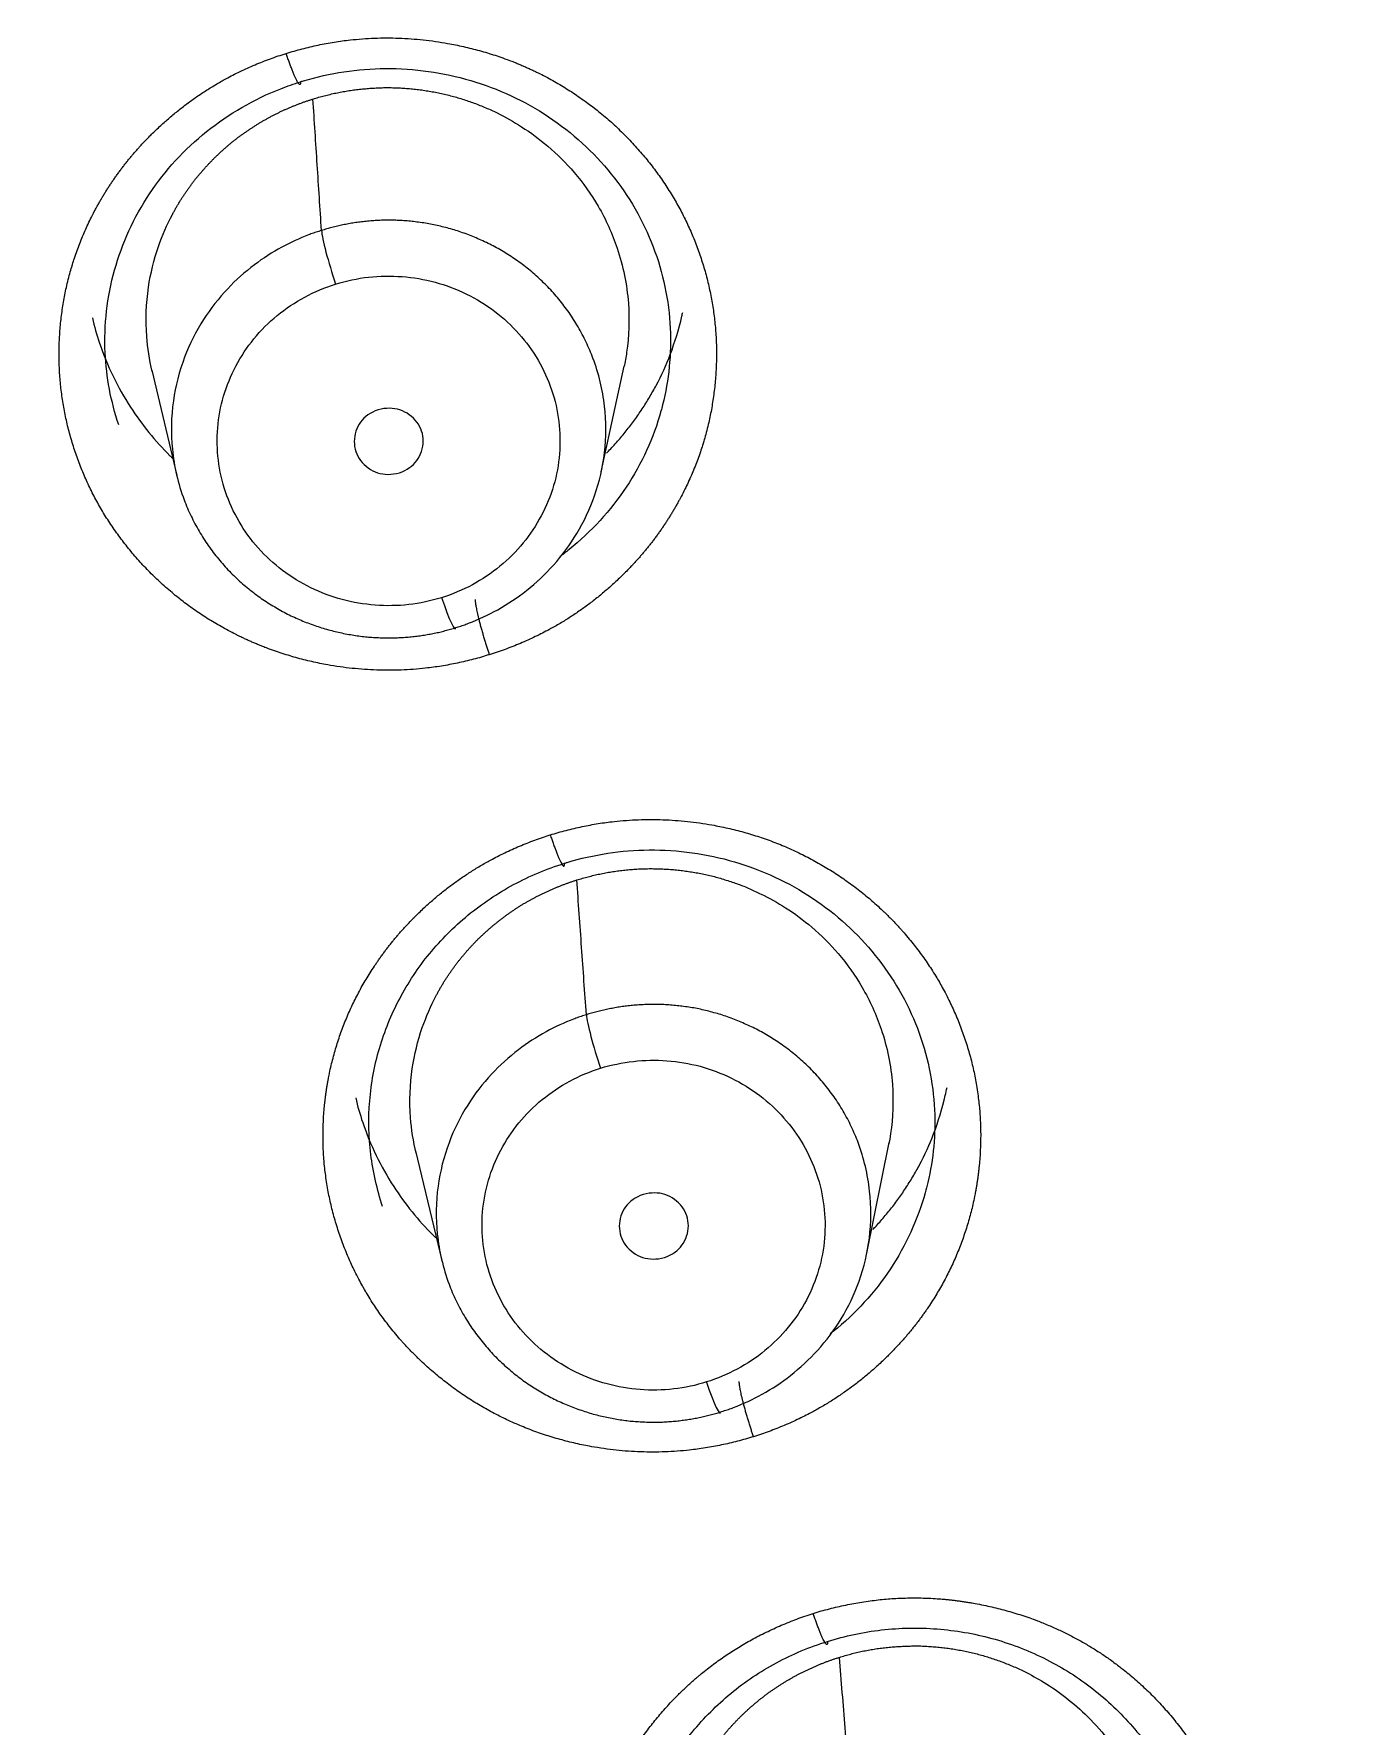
# Model space of a CAD drawing. Extents: x 6534 to 7663, y 0 to 827.
# Drawn here: x 7111.2 to 7119.83, y 495.25 to 506.29 of the extents above; entities that cross this region are included whole.
import ezdxf

# ---------------------------------------------------------------- set-up
doc = ezdxf.new("R2010")
doc.units = 0
doc.header["$LTSCALE"] = 30
doc.header["$MEASUREMENT"] = 0
doc.layers.add('1', color=7, linetype='CONTINUOUS')

msp = doc.modelspace()

# ---------------------------------------------------------------- linework, layer by layer
at = {"layer": '1', "color": 7, "linetype": 'Continuous', "lineweight": 18}
for p, q in [((7111.969, 504.1), (7112.131, 503.412)), ((7114.902, 503.437), (7115.051, 504.127)), ((7113.69, 499.006), (7113.861, 498.29)), ((7116.636, 498.337), (7116.781, 499.059))]:
    msp.add_line(p, q, dxfattribs=at)
for centre, major_axis, ratio, start_param, end_param in [((7103.394, 533.307), (-60.5, 0), 0.961466, 2.420581, 4.712389), ((7103.394, 533.445), (60, 0), 0.961466, 4.72417, 7.853982), ((7103.394, 533.445), (-59.925, 0), 0.961466, 1.570796, 4.712389), ((7113.168, 504.744), (0.089, -0.286), 0.084981, 3.478317, 4.977851), ((7113.86, 502.698), (-0.089, 0.286), 0.084931, 1.836391, 3.353369), ((7114.897, 499.627), (0.089, -0.286), 0.084952, 3.4871, 4.977802), ((7115.589, 497.579), (-0.089, 0.286), 0.084903, 1.836458, 3.362052)]:
    msp.add_ellipse(centre, major_axis=major_axis, ratio=ratio, start_param=start_param, end_param=end_param, dxfattribs=at)
at = {"layer": '1', "color": 7, "linetype": 'Continuous', "lineweight": 13}
for centre, major_axis, start_param, end_param in [((7103.394, 533.307), (-59.425, 0), 1.570796, 4.70194), ((7103.394, 533.307), (-57.948, 0), 1.579187, 4.712389), ((7103.394, 533.352), (57.403, 0), 4.721079, 7.853982)]:
    msp.add_ellipse(centre, major_axis=major_axis, ratio=0.961466, start_param=start_param, end_param=end_param, dxfattribs=at)
for points, degree, knots in [([(7112.845, 506.167), (7113.252, 506.294), (7113.884, 506.245), (7114.293, 506.136), (7114.482, 506.044), (7114.861, 505.858), (7115.418, 505.231), (7115.681, 504.451), (7115.613, 503.631), (7115.419, 503.267), (7115.324, 503.087), (7115.192, 502.927), (7115.062, 502.769), (7114.579, 502.37), (7114.171, 502.243)], 2, [0, 0, 0, 0.125, 0.1875, 0.25, 0.25, 0.375, 0.5, 0.625, 0.75, 0.75, 0.8125, 0.8125, 0.875, 1, 1, 1]), ([(7114.171, 502.243), (7113.765, 502.116), (7113.132, 502.164), (7112.723, 502.274), (7112.535, 502.366), (7112.155, 502.552), (7111.599, 503.178), (7111.336, 503.959), (7111.403, 504.779), (7111.597, 505.143), (7111.692, 505.322), (7111.824, 505.483), (7111.955, 505.641), (7112.437, 506.04), (7112.845, 506.167)], 2, [0, 0, 0, 0.125, 0.1875, 0.25, 0.25, 0.375, 0.5, 0.625, 0.75, 0.75, 0.8125, 0.8125, 0.875, 1, 1, 1]), ([(7113.168, 504.662), (7113.238, 504.683), (7113.31, 504.699), (7113.455, 504.715), (7113.529, 504.716), (7113.675, 504.705), (7113.747, 504.693), (7113.888, 504.655), (7113.956, 504.629), (7114.087, 504.565), (7114.149, 504.527), (7114.264, 504.44), (7114.317, 504.391), (7114.412, 504.284), (7114.454, 504.226), (7114.526, 504.103), (7114.555, 504.038), (7114.601, 503.904), (7114.616, 503.835), (7114.633, 503.695), (7114.635, 503.624), (7114.623, 503.484), (7114.611, 503.414), (7114.571, 503.279), (7114.544, 503.213), (7114.477, 503.087), (7114.438, 503.028), (7114.347, 502.917), (7114.296, 502.866), (7114.185, 502.775), (7114.124, 502.734), (7113.997, 502.665), (7113.929, 502.637), (7113.86, 502.615)], 3, [0, 0, 0, 0, 0.0625, 0.0625, 0.125, 0.125, 0.1875, 0.1875, 0.25, 0.25, 0.3125, 0.3125, 0.375, 0.375, 0.4375, 0.4375, 0.5, 0.5, 0.5625, 0.5625, 0.625, 0.625, 0.6875, 0.6875, 0.75, 0.75, 0.8125, 0.8125, 0.875, 0.875, 0.9375, 0.9375, 1, 1, 1, 1]), ([(7113.86, 502.615), (7113.79, 502.594), (7113.718, 502.578), (7113.573, 502.562), (7113.499, 502.561), (7113.353, 502.572), (7113.281, 502.584), (7113.14, 502.622), (7113.071, 502.648), (7112.941, 502.712), (7112.879, 502.75), (7112.764, 502.837), (7112.711, 502.886), (7112.615, 502.993), (7112.573, 503.051), (7112.502, 503.174), (7112.472, 503.239), (7112.427, 503.373), (7112.411, 503.442), (7112.394, 503.582), (7112.393, 503.653), (7112.404, 503.793), (7112.417, 503.863), (7112.457, 503.998), (7112.484, 504.064), (7112.55, 504.19), (7112.59, 504.249), (7112.68, 504.36), (7112.731, 504.411), (7112.843, 504.502), (7112.903, 504.543), (7113.031, 504.611), (7113.098, 504.64), (7113.168, 504.662)], 3, [0, 0, 0, 0, 0.0625, 0.0625, 0.125, 0.125, 0.1875, 0.1875, 0.25, 0.25, 0.3125, 0.3125, 0.375, 0.375, 0.4375, 0.4375, 0.5, 0.5, 0.5625, 0.5625, 0.625, 0.625, 0.6875, 0.6875, 0.75, 0.75, 0.8125, 0.8125, 0.875, 0.875, 0.9375, 0.9375, 1, 1, 1, 1]), ([(7115.302, 503.873), (7115.299, 503.859), (7115.249, 503.67), (7115.089, 503.321), (7114.819, 503.027), (7114.652, 502.898), (7114.632, 502.883)], 3, [0, 0, 0, 0, 0.033912, 0.486227, 0.938898, 1, 1, 1, 1]), ([(7114.569, 501.067), (7114.975, 501.194), (7115.607, 501.145), (7116.016, 501.036), (7116.392, 500.852), (7116.725, 500.601), (7116.862, 500.446), (7117.141, 500.134), (7117.407, 499.346), (7117.371, 498.933), (7117.354, 498.731), (7117.238, 498.34), (7117.046, 497.981), (7116.913, 497.82), (7116.781, 497.662), (7116.301, 497.267), (7115.896, 497.14)], 2, [0, 0, 0, 0.125, 0.1875, 0.25, 0.3125, 0.375, 0.375, 0.5, 0.625, 0.625, 0.6875, 0.75, 0.8125, 0.8125, 0.875, 1, 1, 1]), ([(7115.896, 497.14), (7115.489, 497.014), (7114.857, 497.062), (7114.449, 497.171), (7114.072, 497.355), (7113.74, 497.607), (7113.602, 497.761), (7113.324, 498.073), (7113.058, 498.862), (7113.093, 499.274), (7113.11, 499.476), (7113.226, 499.867), (7113.419, 500.226), (7113.552, 500.387), (7113.683, 500.545), (7114.164, 500.94), (7114.569, 501.067)], 2, [0, 0, 0, 0.125, 0.1875, 0.25, 0.3125, 0.375, 0.375, 0.5, 0.625, 0.625, 0.6875, 0.75, 0.8125, 0.8125, 0.875, 1, 1, 1]), ([(7115.589, 497.497), (7115.52, 497.475), (7115.448, 497.46), (7115.302, 497.443), (7115.228, 497.442), (7115.082, 497.453), (7115.01, 497.466), (7114.869, 497.504), (7114.8, 497.53), (7114.67, 497.594), (7114.608, 497.632), (7114.493, 497.719), (7114.44, 497.768), (7114.344, 497.875), (7114.302, 497.933), (7114.231, 498.056), (7114.201, 498.121), (7114.156, 498.255), (7114.14, 498.324), (7114.123, 498.464), (7114.121, 498.535), (7114.133, 498.675), (7114.146, 498.745), (7114.186, 498.881), (7114.212, 498.947), (7114.279, 499.072), (7114.319, 499.132), (7114.409, 499.243), (7114.46, 499.294), (7114.572, 499.385), (7114.632, 499.426), (7114.76, 499.494), (7114.828, 499.523), (7114.897, 499.545)], 3, [0, 0, 0, 0, 0.0625, 0.0625, 0.125, 0.125, 0.1875, 0.1875, 0.25, 0.25, 0.3125, 0.3125, 0.375, 0.375, 0.4375, 0.4375, 0.5, 0.5, 0.5625, 0.5625, 0.625, 0.625, 0.6875, 0.6875, 0.75, 0.75, 0.8125, 0.8125, 0.875, 0.875, 0.9375, 0.9375, 1, 1, 1, 1]), ([(7114.897, 499.545), (7114.967, 499.566), (7115.039, 499.581), (7115.184, 499.598), (7115.258, 499.599), (7115.404, 499.588), (7115.477, 499.576), (7115.618, 499.538), (7115.686, 499.512), (7115.817, 499.448), (7115.879, 499.41), (7115.994, 499.322), (7116.047, 499.273), (7116.142, 499.166), (7116.184, 499.108), (7116.256, 498.985), (7116.285, 498.92), (7116.331, 498.786), (7116.346, 498.717), (7116.364, 498.577), (7116.365, 498.507), (7116.354, 498.366), (7116.341, 498.296), (7116.301, 498.161), (7116.274, 498.095), (7116.208, 497.969), (7116.168, 497.91), (7116.077, 497.799), (7116.026, 497.748), (7115.915, 497.656), (7115.854, 497.616), (7115.726, 497.547), (7115.659, 497.519), (7115.589, 497.497)], 3, [0, 0, 0, 0, 0.0625, 0.0625, 0.125, 0.125, 0.1875, 0.1875, 0.25, 0.25, 0.3125, 0.3125, 0.375, 0.375, 0.4375, 0.4375, 0.5, 0.5, 0.5625, 0.5625, 0.625, 0.625, 0.6875, 0.6875, 0.75, 0.75, 0.8125, 0.8125, 0.875, 0.875, 0.9375, 0.9375, 1, 1, 1, 1]), ([(7117.034, 498.798), (7117.028, 498.776), (7116.977, 498.578), (7116.814, 498.22), (7116.556, 497.937), (7116.403, 497.817), (7116.397, 497.812)], 3, [0, 0, 0, 0, 0.057529, 0.518432, 0.979659, 1, 1, 1, 1]), ([(7116.285, 495.987), (7116.697, 496.113), (7117.11, 496.082), (7117.321, 496.065), (7117.734, 495.955), (7118.3, 495.68), (7118.582, 495.363), (7118.865, 495.043), (7118.996, 494.65), (7119.125, 494.259), (7119.09, 493.847), (7119.054, 493.439), (7118.859, 493.075), (7118.763, 492.896), (7118.5, 492.578), (7118.341, 492.447), (7118.027, 492.19), (7117.614, 492.056)], 2, [0, 0, 0, 0.125, 0.125, 0.1875, 0.25, 0.375, 0.375, 0.5, 0.5, 0.625, 0.625, 0.75, 0.75, 0.8125, 0.875, 0.875, 1, 1, 1]), ([(7117.614, 492.056), (7117.202, 491.93), (7116.789, 491.962), (7116.578, 491.978), (7116.165, 492.088), (7115.598, 492.363), (7115.317, 492.681), (7115.034, 493), (7114.903, 493.394), (7114.773, 493.784), (7114.809, 494.197), (7114.845, 494.605), (7115.04, 494.968), (7115.136, 495.147), (7115.399, 495.465), (7115.559, 495.596), (7115.872, 495.853), (7116.285, 495.987)], 2, [0, 0, 0, 0.125, 0.125, 0.1875, 0.25, 0.375, 0.375, 0.5, 0.5, 0.625, 0.625, 0.75, 0.75, 0.8125, 0.875, 0.875, 1, 1, 1])]:
    msp.add_open_spline(points, degree=degree, knots=knots, dxfattribs=at)
for points, weights in [([(7112.938, 505.982), (7112.942, 505.919), (7112.903, 505.997), (7112.845, 506.167)], [1.18948211223, 0.936833006897, 0.936839296081, 1.18950097978]), ([(7114.079, 502.604), (7114.076, 502.562), (7114.115, 502.411), (7114.171, 502.243)], [1.18942144063, 0.939814698895, 0.93689409778, 1.18065963729]), ([(7114.569, 501.067), (7114.627, 500.896), (7114.666, 500.817), (7114.661, 500.882)], [1.19177800672, 0.936097979504, 0.936074000008, 1.19170606823]), ([(7115.896, 497.14), (7115.839, 497.307), (7115.8, 497.458), (7115.803, 497.501)], [1.17407055559, 0.936223396046, 0.942119087401, 1.19175762966]), ([(7116.378, 495.804), (7116.383, 495.736), (7116.344, 495.814), (7116.285, 495.987)], [1.19642606065, 0.934436147618, 0.934524676355, 1.19669164686])]:
    msp.add_rational_spline(points, weights, degree=3, dxfattribs=at)
at = {"layer": '1', "color": 7, "linetype": 'Continuous', "lineweight": 18}
for points, knots in [([(7112.938, 505.982), (7112.944, 505.984), (7113.124, 506.039), (7113.5, 506.095), (7114.059, 506.017), (7114.574, 505.777), (7114.991, 505.397), (7115.268, 504.915), (7115.379, 504.388), (7115.343, 504.036), (7115.302, 503.873)], [0, 0, 0, 0, 0.005391, 0.144038, 0.288118, 0.432722, 0.577232, 0.721764, 0.866276, 1, 1, 1, 1]), ([(7111.752, 503.744), (7111.701, 503.896), (7111.637, 504.234), (7111.697, 504.76), (7111.928, 505.265), (7112.307, 505.679), (7112.674, 505.891), (7112.895, 505.968), (7112.938, 505.982)], [0, 0, 0, 0, 0.1717, 0.367031, 0.56223, 0.757585, 0.953438, 1, 1, 1, 1]), ([(7113.02, 505.869), (7113.032, 505.873), (7113.057, 505.881), (7113.094, 505.891), (7113.132, 505.9), (7113.17, 505.909), (7113.208, 505.916), (7113.246, 505.923), (7113.285, 505.929), (7113.324, 505.933), (7113.363, 505.937), (7113.402, 505.94), (7113.442, 505.942), (7113.481, 505.944), (7113.521, 505.944), (7113.561, 505.943), (7113.601, 505.941), (7113.64, 505.938), (7113.68, 505.935), (7113.72, 505.93), (7113.76, 505.924), (7113.799, 505.917), (7113.839, 505.91), (7113.878, 505.901), (7113.918, 505.891), (7113.957, 505.881), (7113.996, 505.869), (7114.034, 505.856), (7114.072, 505.843), (7114.11, 505.828), (7114.148, 505.813), (7114.186, 505.796), (7114.265, 505.758), (7114.393, 505.686), (7114.564, 505.559), (7114.737, 505.387), (7114.895, 505.165), (7115.025, 504.878), (7115.091, 504.553), (7115.082, 504.29), (7115.057, 504.153), (7115.05, 504.121)], [0, 0, 0, 0, 0.011751, 0.023528, 0.03533, 0.047159, 0.059013, 0.070894, 0.0828, 0.094732, 0.10669, 0.118674, 0.130684, 0.14272, 0.154781, 0.166868, 0.178982, 0.191121, 0.203286, 0.215477, 0.227693, 0.239936, 0.252204, 0.264498, 0.276818, 0.289164, 0.301536, 0.313933, 0.326356, 0.338805, 0.35128, 0.363781, 0.376308, 0.432498, 0.498194, 0.573386, 0.658065, 0.75222, 0.868308, 0.969626, 1, 1, 1, 1]), ([(7111.97, 504.092), (7111.953, 504.168), (7111.924, 504.35), (7111.934, 504.627), (7112, 504.894), (7112.07, 505.056), (7112.113, 505.135), (7112.123, 505.154), (7112.134, 505.172), (7112.145, 505.191), (7112.156, 505.209), (7112.167, 505.227), (7112.179, 505.245), (7112.191, 505.262), (7112.203, 505.28), (7112.216, 505.297), (7112.228, 505.314), (7112.241, 505.331), (7112.254, 505.348), (7112.267, 505.364), (7112.281, 505.38), (7112.295, 505.397), (7112.309, 505.412), (7112.323, 505.428), (7112.337, 505.444), (7112.352, 505.459), (7112.366, 505.474), (7112.381, 505.489), (7112.397, 505.504), (7112.412, 505.518), (7112.427, 505.532), (7112.443, 505.546), (7112.459, 505.56), (7112.475, 505.574), (7112.491, 505.587), (7112.508, 505.6), (7112.524, 505.613), (7112.541, 505.626), (7112.558, 505.638), (7112.575, 505.65), (7112.592, 505.662), (7112.609, 505.674), (7112.627, 505.685), (7112.644, 505.697), (7112.662, 505.708), (7112.68, 505.718), (7112.698, 505.729), (7112.716, 505.739), (7112.734, 505.749), (7112.753, 505.759), (7112.771, 505.768), (7112.79, 505.778), (7112.809, 505.787), (7112.827, 505.796), (7112.846, 505.804), (7112.865, 505.812), (7112.884, 505.82), (7112.903, 505.828), (7112.923, 505.836), (7112.942, 505.843), (7112.961, 505.85), (7112.981, 505.857), (7113, 505.863), (7113.013, 505.867), (7113.02, 505.869)], [0, 0, 0, 0, 0.102745, 0.245741, 0.367835, 0.468993, 0.478446, 0.487888, 0.49732, 0.506742, 0.516153, 0.525554, 0.534944, 0.544324, 0.553693, 0.563052, 0.572401, 0.581739, 0.591066, 0.600384, 0.60969, 0.618987, 0.628273, 0.637548, 0.646813, 0.656068, 0.665312, 0.674546, 0.683769, 0.692982, 0.702184, 0.711376, 0.720558, 0.729729, 0.73889, 0.74804, 0.757179, 0.766309, 0.775428, 0.784536, 0.793634, 0.802721, 0.811798, 0.820865, 0.829921, 0.838967, 0.848002, 0.857027, 0.866041, 0.875045, 0.884038, 0.893021, 0.901994, 0.910956, 0.919907, 0.928848, 0.937779, 0.946699, 0.955609, 0.964508, 0.973397, 0.982275, 0.991143, 1, 1, 1, 1]), ([(7113.952, 502.42), (7113.958, 502.421), (7113.969, 502.425), (7113.985, 502.43), (7114.002, 502.436), (7114.019, 502.442), (7114.096, 502.471), (7114.234, 502.535), (7114.423, 502.661), (7114.599, 502.827), (7114.753, 503.035), (7114.869, 503.283), (7114.935, 503.566), (7114.935, 503.872), (7114.881, 504.096), (7114.827, 504.231), (7114.804, 504.283), (7114.779, 504.333), (7114.751, 504.383), (7114.722, 504.43), (7114.692, 504.476), (7114.659, 504.52), (7114.625, 504.563), (7114.59, 504.604), (7114.554, 504.643), (7114.516, 504.68), (7114.478, 504.716), (7114.438, 504.75), (7114.398, 504.782), (7114.356, 504.813), (7114.314, 504.841), (7114.272, 504.868), (7114.229, 504.893), (7114.185, 504.917), (7114.141, 504.938), (7114.097, 504.958), (7114.053, 504.977), (7114.008, 504.993), (7113.964, 505.009), (7113.919, 505.022), (7113.875, 505.034), (7113.831, 505.044), (7113.787, 505.053), (7113.743, 505.061), (7113.699, 505.067), (7113.656, 505.072), (7113.613, 505.075), (7113.571, 505.078), (7113.529, 505.079), (7113.488, 505.079), (7113.447, 505.077), (7113.407, 505.075), (7113.367, 505.071), (7113.328, 505.067), (7113.29, 505.062), (7113.253, 505.055), (7113.216, 505.048), (7113.18, 505.04), (7113.144, 505.032), (7113.11, 505.022), (7113.087, 505.015), (7113.076, 505.012)], [0, 0, 0, 0, 0.003868, 0.007805, 0.01181, 0.015885, 0.020029, 0.067464, 0.118836, 0.174144, 0.233384, 0.296555, 0.363653, 0.434676, 0.50962, 0.522978, 0.536216, 0.549334, 0.562332, 0.575211, 0.587969, 0.600607, 0.613126, 0.625525, 0.637803, 0.649962, 0.662001, 0.67392, 0.68572, 0.697399, 0.708958, 0.720398, 0.731718, 0.742917, 0.753997, 0.764957, 0.775797, 0.786518, 0.797118, 0.807598, 0.817959, 0.8282, 0.838321, 0.848322, 0.858203, 0.867964, 0.877605, 0.887127, 0.896529, 0.905811, 0.914972, 0.924015, 0.932937, 0.941739, 0.950422, 0.958984, 0.967427, 0.97575, 0.983953, 0.992037, 1, 1, 1, 1]), ([(7113.076, 505.012), (7113.07, 505.01), (7113.058, 505.006), (7113.04, 505), (7113.024, 504.995), (7113.007, 504.989), (7112.937, 504.962), (7112.808, 504.903), (7112.628, 504.788), (7112.453, 504.631), (7112.295, 504.429), (7112.17, 504.182), (7112.096, 503.894), (7112.089, 503.575), (7112.144, 503.341), (7112.2, 503.2), (7112.224, 503.148), (7112.249, 503.098), (7112.277, 503.048), (7112.306, 503.001), (7112.336, 502.955), (7112.369, 502.911), (7112.403, 502.868), (7112.438, 502.827), (7112.474, 502.788), (7112.512, 502.75), (7112.551, 502.715), (7112.59, 502.681), (7112.631, 502.649), (7112.672, 502.618), (7112.714, 502.589), (7112.757, 502.563), (7112.8, 502.538), (7112.843, 502.514), (7112.887, 502.492), (7112.932, 502.472), (7112.976, 502.454), (7113.02, 502.438), (7113.065, 502.422), (7113.109, 502.409), (7113.154, 502.397), (7113.198, 502.387), (7113.242, 502.378), (7113.286, 502.37), (7113.329, 502.364), (7113.373, 502.359), (7113.415, 502.356), (7113.458, 502.354), (7113.499, 502.353), (7113.541, 502.353), (7113.581, 502.354), (7113.622, 502.357), (7113.661, 502.36), (7113.7, 502.364), (7113.738, 502.37), (7113.776, 502.376), (7113.812, 502.383), (7113.848, 502.391), (7113.884, 502.4), (7113.918, 502.409), (7113.941, 502.416), (7113.952, 502.42)], [0, 0, 0, 0, 0.004262, 0.008395, 0.012399, 0.016275, 0.020023, 0.063396, 0.11187, 0.165439, 0.224102, 0.287854, 0.356693, 0.430613, 0.509612, 0.522992, 0.536251, 0.549389, 0.562406, 0.575303, 0.588079, 0.600733, 0.613267, 0.625681, 0.637973, 0.650145, 0.662195, 0.674125, 0.685934, 0.697622, 0.709189, 0.720636, 0.731961, 0.743166, 0.75425, 0.765213, 0.776055, 0.786776, 0.797376, 0.807856, 0.818215, 0.828452, 0.838569, 0.848565, 0.85844, 0.868194, 0.877828, 0.88734, 0.896732, 0.906002, 0.915152, 0.924181, 0.933089, 0.941876, 0.950542, 0.959087, 0.967512, 0.975815, 0.983998, 0.992059, 1, 1, 1, 1]), ([(7114.937, 503.559), (7114.941, 503.563), (7114.955, 503.578), (7114.979, 503.603), (7115.008, 503.636), (7115.037, 503.669), (7115.065, 503.703), (7115.092, 503.738), (7115.119, 503.774), (7115.144, 503.81), (7115.169, 503.847), (7115.193, 503.884), (7115.216, 503.922), (7115.239, 503.961), (7115.289, 504.052), (7115.362, 504.213), (7115.411, 504.376), (7115.432, 504.469), (7115.434, 504.477)], [0, 0, 0, 0, 0.015509, 0.056736, 0.098062, 0.139487, 0.181012, 0.222635, 0.264357, 0.306179, 0.3481, 0.39012, 0.432239, 0.474457, 0.516775, 0.727964, 0.975648, 1, 1, 1, 1]), ([(7111.58, 504.441), (7111.593, 504.386), (7111.651, 504.182), (7111.804, 503.866), (7111.994, 503.633), (7112.096, 503.532), (7112.101, 503.528)], [0, 0, 0, 0, 0.162476, 0.600293, 0.981599, 1, 1, 1, 1]), ([(7114.661, 500.882), (7114.667, 500.884), (7114.846, 500.939), (7115.221, 500.996), (7115.781, 500.918), (7116.297, 500.678), (7116.714, 500.298), (7116.993, 499.815), (7117.102, 499.297), (7117.07, 498.954), (7117.034, 498.798)], [0, 0, 0, 0, 0.005077, 0.144547, 0.289719, 0.435465, 0.58112, 0.726806, 0.872471, 1, 1, 1, 1]), ([(7113.475, 498.642), (7113.438, 498.753), (7113.412, 498.867), (7113.384, 499.098), (7113.381, 499.215), (7113.4, 499.447), (7113.421, 499.562), (7113.487, 499.786), (7113.531, 499.895), (7113.641, 500.102), (7113.706, 500.201), (7113.856, 500.383), (7113.94, 500.468), (7114.124, 500.619), (7114.224, 500.686), (7114.435, 500.799), (7114.546, 500.846), (7114.661, 500.882)], [0, 0, 0, 0, 0.125, 0.125, 0.25, 0.25, 0.375, 0.375, 0.5, 0.5, 0.625, 0.625, 0.75, 0.75, 0.875, 0.875, 1, 1, 1, 1]), ([(7114.742, 500.773), (7114.755, 500.777), (7114.779, 500.784), (7114.817, 500.794), (7114.854, 500.804), (7114.892, 500.812), (7114.93, 500.82), (7114.969, 500.826), (7115.007, 500.832), (7115.046, 500.837), (7115.086, 500.841), (7115.125, 500.844), (7115.164, 500.846), (7115.204, 500.847), (7115.244, 500.847), (7115.283, 500.846), (7115.323, 500.844), (7115.363, 500.842), (7115.403, 500.838), (7115.443, 500.833), (7115.482, 500.827), (7115.522, 500.821), (7115.562, 500.813), (7115.601, 500.804), (7115.64, 500.795), (7115.68, 500.784), (7115.718, 500.772), (7115.757, 500.76), (7115.795, 500.746), (7115.833, 500.732), (7115.871, 500.716), (7115.908, 500.699), (7115.988, 500.661), (7116.116, 500.59), (7116.288, 500.462), (7116.46, 500.29), (7116.618, 500.068), (7116.749, 499.781), (7116.815, 499.455), (7116.805, 499.199), (7116.783, 499.069), (7116.778, 499.045)], [0, 0, 0, 0, 0.011831, 0.023689, 0.035573, 0.047482, 0.059418, 0.07138, 0.083368, 0.095382, 0.107422, 0.119488, 0.131581, 0.143699, 0.155843, 0.168013, 0.18021, 0.192432, 0.204681, 0.216955, 0.229255, 0.241582, 0.253934, 0.266312, 0.278717, 0.291147, 0.303603, 0.316086, 0.328594, 0.341128, 0.353688, 0.366274, 0.378885, 0.435464, 0.501619, 0.577341, 0.662617, 0.757432, 0.874325, 0.976345, 1, 1, 1, 1]), ([(7113.693, 498.99), (7113.675, 499.067), (7113.646, 499.251), (7113.656, 499.529), (7113.722, 499.797), (7113.792, 499.958), (7113.835, 500.038), (7113.845, 500.057), (7113.856, 500.075), (7113.867, 500.094), (7113.878, 500.112), (7113.889, 500.13), (7113.901, 500.148), (7113.913, 500.165), (7113.925, 500.183), (7113.938, 500.2), (7113.95, 500.217), (7113.963, 500.234), (7113.976, 500.251), (7113.989, 500.267), (7114.003, 500.283), (7114.017, 500.3), (7114.031, 500.316), (7114.045, 500.331), (7114.059, 500.347), (7114.074, 500.362), (7114.088, 500.377), (7114.103, 500.392), (7114.119, 500.407), (7114.134, 500.421), (7114.149, 500.435), (7114.165, 500.449), (7114.181, 500.463), (7114.197, 500.477), (7114.213, 500.49), (7114.23, 500.503), (7114.246, 500.516), (7114.263, 500.529), (7114.28, 500.541), (7114.297, 500.553), (7114.314, 500.565), (7114.332, 500.577), (7114.349, 500.589), (7114.367, 500.6), (7114.384, 500.611), (7114.402, 500.622), (7114.42, 500.632), (7114.438, 500.642), (7114.457, 500.652), (7114.475, 500.662), (7114.494, 500.672), (7114.512, 500.681), (7114.531, 500.69), (7114.55, 500.699), (7114.569, 500.707), (7114.588, 500.716), (7114.607, 500.724), (7114.626, 500.731), (7114.645, 500.739), (7114.664, 500.746), (7114.684, 500.753), (7114.703, 500.76), (7114.723, 500.767), (7114.736, 500.771), (7114.742, 500.773)], [0, 0, 0, 0, 0.104496, 0.24723, 0.369099, 0.470061, 0.479494, 0.488917, 0.49833, 0.507732, 0.517124, 0.526505, 0.535877, 0.545237, 0.554588, 0.563928, 0.573257, 0.582576, 0.591885, 0.601184, 0.610472, 0.619749, 0.629016, 0.638273, 0.64752, 0.656756, 0.665981, 0.675196, 0.684401, 0.693595, 0.702779, 0.711953, 0.721116, 0.730269, 0.739411, 0.748543, 0.757664, 0.766775, 0.775876, 0.784966, 0.794046, 0.803115, 0.812174, 0.821223, 0.830261, 0.839288, 0.848306, 0.857312, 0.866309, 0.875294, 0.88427, 0.893235, 0.902189, 0.911134, 0.920067, 0.92899, 0.937903, 0.946806, 0.955697, 0.964579, 0.97345, 0.98231, 0.99116, 1, 1, 1, 1]), ([(7115.682, 497.302), (7115.687, 497.303), (7115.699, 497.307), (7115.715, 497.313), (7115.732, 497.318), (7115.749, 497.324), (7115.824, 497.353), (7115.96, 497.415), (7116.146, 497.539), (7116.323, 497.703), (7116.478, 497.909), (7116.596, 498.157), (7116.664, 498.441), (7116.666, 498.75), (7116.612, 498.977), (7116.558, 499.113), (7116.534, 499.165), (7116.509, 499.216), (7116.481, 499.265), (7116.452, 499.312), (7116.422, 499.358), (7116.389, 499.402), (7116.356, 499.445), (7116.32, 499.486), (7116.284, 499.525), (7116.246, 499.563), (7116.208, 499.598), (7116.168, 499.632), (7116.128, 499.664), (7116.086, 499.695), (7116.044, 499.723), (7116.002, 499.75), (7115.959, 499.775), (7115.915, 499.799), (7115.871, 499.82), (7115.827, 499.84), (7115.783, 499.859), (7115.738, 499.876), (7115.694, 499.891), (7115.649, 499.904), (7115.605, 499.916), (7115.561, 499.927), (7115.516, 499.936), (7115.473, 499.943), (7115.429, 499.949), (7115.386, 499.954), (7115.343, 499.958), (7115.301, 499.96), (7115.259, 499.961), (7115.217, 499.961), (7115.177, 499.959), (7115.136, 499.957), (7115.097, 499.954), (7115.058, 499.949), (7115.02, 499.944), (7114.982, 499.937), (7114.945, 499.93), (7114.909, 499.922), (7114.874, 499.914), (7114.839, 499.904), (7114.816, 499.897), (7114.805, 499.894)], [0, 0, 0, 0, 0.00393, 0.007893, 0.011888, 0.015916, 0.019977, 0.066372, 0.117003, 0.171868, 0.230964, 0.294287, 0.361835, 0.433603, 0.509587, 0.522943, 0.53618, 0.549297, 0.562294, 0.575171, 0.587928, 0.600566, 0.613084, 0.625482, 0.63776, 0.649918, 0.661956, 0.673875, 0.685674, 0.697353, 0.708912, 0.720352, 0.731671, 0.742871, 0.753951, 0.764911, 0.775752, 0.786473, 0.797074, 0.807555, 0.817916, 0.828158, 0.83828, 0.848282, 0.858164, 0.867927, 0.87757, 0.887093, 0.896497, 0.90578, 0.914944, 0.923989, 0.932913, 0.941718, 0.950403, 0.958969, 0.967414, 0.97574, 0.983947, 0.992033, 1, 1, 1, 1]), ([(7114.805, 499.894), (7114.799, 499.892), (7114.788, 499.888), (7114.77, 499.883), (7114.754, 499.877), (7114.737, 499.871), (7114.665, 499.844), (7114.534, 499.784), (7114.352, 499.665), (7114.176, 499.506), (7114.019, 499.303), (7113.896, 499.055), (7113.824, 498.769), (7113.819, 498.453), (7113.874, 498.222), (7113.929, 498.082), (7113.953, 498.03), (7113.978, 497.98), (7114.006, 497.93), (7114.035, 497.883), (7114.065, 497.837), (7114.098, 497.793), (7114.132, 497.75), (7114.167, 497.709), (7114.203, 497.67), (7114.241, 497.632), (7114.28, 497.597), (7114.319, 497.563), (7114.36, 497.531), (7114.401, 497.5), (7114.443, 497.472), (7114.486, 497.445), (7114.529, 497.42), (7114.573, 497.396), (7114.617, 497.374), (7114.661, 497.355), (7114.705, 497.336), (7114.75, 497.32), (7114.794, 497.305), (7114.839, 497.291), (7114.883, 497.279), (7114.928, 497.269), (7114.972, 497.26), (7115.015, 497.252), (7115.059, 497.246), (7115.102, 497.241), (7115.145, 497.238), (7115.187, 497.236), (7115.229, 497.235), (7115.27, 497.235), (7115.311, 497.236), (7115.351, 497.239), (7115.391, 497.242), (7115.43, 497.247), (7115.468, 497.252), (7115.505, 497.258), (7115.542, 497.265), (7115.578, 497.273), (7115.613, 497.282), (7115.648, 497.291), (7115.671, 497.298), (7115.682, 497.302)], [0, 0, 0, 0, 0.004118, 0.008173, 0.012166, 0.016096, 0.019964, 0.064383, 0.113604, 0.167623, 0.226438, 0.290046, 0.358445, 0.431632, 0.509603, 0.522984, 0.536245, 0.549384, 0.562403, 0.575301, 0.588078, 0.600734, 0.613269, 0.625684, 0.637977, 0.65015, 0.662202, 0.674132, 0.685942, 0.697631, 0.709199, 0.720647, 0.731973, 0.743178, 0.754263, 0.765226, 0.776069, 0.78679, 0.797391, 0.807871, 0.818229, 0.828467, 0.838584, 0.84858, 0.858455, 0.868209, 0.877841, 0.887353, 0.896744, 0.906015, 0.915164, 0.924192, 0.933099, 0.941885, 0.95055, 0.959094, 0.967517, 0.975819, 0.984001, 0.992061, 1, 1, 1, 1]), ([(7116.675, 498.492), (7116.683, 498.5), (7116.7, 498.519), (7116.727, 498.549), (7116.756, 498.583), (7116.784, 498.617), (7116.811, 498.652), (7116.838, 498.687), (7116.864, 498.723), (7116.888, 498.76), (7116.912, 498.798), (7116.936, 498.836), (7116.958, 498.875), (7117.008, 498.966), (7117.081, 499.127), (7117.133, 499.299), (7117.155, 499.401), (7117.159, 499.418)], [0, 0, 0, 0, 0.031634, 0.072919, 0.1143, 0.155778, 0.197352, 0.239023, 0.280791, 0.322656, 0.364618, 0.406676, 0.448832, 0.491084, 0.702626, 0.950433, 1, 1, 1, 1]), ([(7113.299, 499.351), (7113.311, 499.297), (7113.37, 499.095), (7113.522, 498.781), (7113.712, 498.546), (7113.816, 498.444), (7113.822, 498.438)], [0, 0, 0, 0, 0.157159, 0.595153, 0.976845, 1, 1, 1, 1]), ([(7116.378, 495.804), (7116.493, 495.84), (7116.611, 495.865), (7116.852, 495.893), (7116.973, 495.895), (7117.215, 495.876), (7117.334, 495.856), (7117.567, 495.792), (7117.681, 495.749), (7117.896, 495.643), (7117.999, 495.58), (7118.189, 495.435), (7118.276, 495.354), (7118.434, 495.177), (7118.503, 495.081), (7118.621, 494.877), (7118.67, 494.77), (7118.745, 494.548), (7118.771, 494.434), (7118.799, 494.202), (7118.802, 494.085), (7118.787, 493.9), (7118.777, 493.832), (7118.763, 493.765)], [0, 0, 0, 0, 0.094433, 0.094433, 0.188866, 0.188866, 0.283299, 0.283299, 0.377733, 0.377733, 0.472166, 0.472166, 0.566599, 0.566599, 0.661032, 0.661032, 0.755465, 0.755465, 0.849898, 0.849898, 0.944332, 0.944332, 1, 1, 1, 1]), ([(7115.192, 493.56), (7115.154, 493.671), (7115.128, 493.785), (7115.099, 494.017), (7115.097, 494.134), (7115.116, 494.366), (7115.137, 494.482), (7115.203, 494.706), (7115.247, 494.815), (7115.357, 495.023), (7115.422, 495.122), (7115.572, 495.305), (7115.656, 495.389), (7115.84, 495.541), (7115.94, 495.608), (7116.151, 495.721), (7116.262, 495.768), (7116.378, 495.804)], [0, 0, 0, 0, 0.125, 0.125, 0.25, 0.25, 0.375, 0.375, 0.5, 0.5, 0.625, 0.625, 0.75, 0.75, 0.875, 0.875, 1, 1, 1, 1]), ([(7116.457, 495.7), (7116.469, 495.704), (7116.493, 495.712), (7116.531, 495.722), (7116.568, 495.731), (7116.606, 495.74), (7116.645, 495.747), (7116.683, 495.754), (7116.722, 495.76), (7116.761, 495.764), (7116.8, 495.768), (7116.839, 495.771), (7116.879, 495.773), (7116.918, 495.774), (7116.958, 495.775), (7116.998, 495.774), (7117.038, 495.772), (7117.078, 495.769), (7117.118, 495.765), (7117.157, 495.761), (7117.197, 495.755), (7117.237, 495.748), (7117.277, 495.741), (7117.316, 495.732), (7117.355, 495.722), (7117.394, 495.712), (7117.433, 495.7), (7117.472, 495.687), (7117.51, 495.674), (7117.548, 495.659), (7117.586, 495.643), (7117.624, 495.627), (7117.694, 495.593), (7117.8, 495.535), (7117.942, 495.437), (7118.087, 495.31), (7118.227, 495.149), (7118.354, 494.953), (7118.468, 494.691), (7118.531, 494.381), (7118.522, 494.138), (7118.504, 494.02), (7118.502, 494.009)], [0, 0, 0, 0, 0.011976, 0.023978, 0.036007, 0.048063, 0.060144, 0.072253, 0.084387, 0.096549, 0.108736, 0.12095, 0.133191, 0.145458, 0.157751, 0.170071, 0.182417, 0.194789, 0.207188, 0.219613, 0.232064, 0.244542, 0.257046, 0.269577, 0.282133, 0.294716, 0.307326, 0.319961, 0.332623, 0.345311, 0.358026, 0.370766, 0.383533, 0.430613, 0.484442, 0.545014, 0.61232, 0.686351, 0.767096, 0.88547, 0.988783, 1, 1, 1, 1]), ([(7115.409, 493.908), (7115.389, 493.987), (7115.359, 494.174), (7115.37, 494.455), (7115.435, 494.724), (7115.505, 494.885), (7115.548, 494.965), (7115.559, 494.984), (7115.569, 495.002), (7115.58, 495.02), (7115.592, 495.039), (7115.603, 495.057), (7115.615, 495.074), (7115.627, 495.092), (7115.639, 495.11), (7115.651, 495.127), (7115.664, 495.144), (7115.677, 495.161), (7115.69, 495.178), (7115.703, 495.194), (7115.717, 495.211), (7115.73, 495.227), (7115.744, 495.243), (7115.758, 495.258), (7115.773, 495.274), (7115.787, 495.289), (7115.802, 495.304), (7115.817, 495.319), (7115.832, 495.334), (7115.848, 495.348), (7115.863, 495.363), (7115.879, 495.377), (7115.895, 495.39), (7115.911, 495.404), (7115.927, 495.417), (7115.944, 495.431), (7115.96, 495.443), (7115.977, 495.456), (7115.994, 495.469), (7116.011, 495.481), (7116.028, 495.493), (7116.045, 495.504), (7116.063, 495.516), (7116.081, 495.527), (7116.098, 495.538), (7116.116, 495.549), (7116.134, 495.559), (7116.152, 495.57), (7116.171, 495.58), (7116.189, 495.59), (7116.208, 495.599), (7116.226, 495.608), (7116.245, 495.617), (7116.264, 495.626), (7116.283, 495.635), (7116.302, 495.643), (7116.321, 495.651), (7116.34, 495.659), (7116.359, 495.667), (7116.378, 495.674), (7116.398, 495.681), (7116.417, 495.688), (7116.437, 495.694), (7116.45, 495.698), (7116.457, 495.7)], [0, 0, 0, 0, 0.107807, 0.250074, 0.371537, 0.472143, 0.48154, 0.490926, 0.500302, 0.509667, 0.519022, 0.528367, 0.537702, 0.547026, 0.55634, 0.565643, 0.574936, 0.584219, 0.593491, 0.602753, 0.612005, 0.621246, 0.630477, 0.639698, 0.648908, 0.658108, 0.667297, 0.676477, 0.685645, 0.694804, 0.703952, 0.713089, 0.722217, 0.731333, 0.74044, 0.749536, 0.758622, 0.767697, 0.776762, 0.785816, 0.79486, 0.803894, 0.812917, 0.82193, 0.830933, 0.839925, 0.848906, 0.857878, 0.866838, 0.875789, 0.884729, 0.893658, 0.902578, 0.911486, 0.920385, 0.929272, 0.93815, 0.947017, 0.955874, 0.96472, 0.973555, 0.982381, 0.991196, 1, 1, 1, 1])]:
    msp.add_open_spline(points, degree=3, knots=knots, dxfattribs=at)
at = {"layer": '1', "color": 7, "linetype": 'Continuous', "lineweight": 13}
for points in [[(7113.076, 505.012), (7113.066, 505.155), (7113.048, 505.441), (7113.029, 505.727), (7113.02, 505.869)], [(7114.805, 499.894), (7114.794, 500.04), (7114.774, 500.333), (7114.753, 500.626), (7114.742, 500.773)], [(7116.533, 494.779), (7116.52, 494.932), (7116.495, 495.239), (7116.469, 495.547), (7116.457, 495.7)]]:
    msp.add_open_spline(points, degree=3, dxfattribs=at)
at = {"layer": '1', "color": 7, "linetype": 'Continuous', "lineweight": 18}
for points in [[(7113.445, 503.842), (7113.395, 503.823), (7113.32, 503.771), (7113.275, 503.634), (7113.318, 503.503), (7113.439, 503.416), (7113.532, 503.417), (7113.584, 503.43)], [(7113.584, 503.43), (7113.634, 503.449), (7113.709, 503.5), (7113.755, 503.638), (7113.711, 503.768), (7113.591, 503.855), (7113.498, 503.854), (7113.445, 503.842)], [(7115.315, 498.309), (7115.365, 498.328), (7115.44, 498.379), (7115.485, 498.517), (7115.442, 498.648), (7115.321, 498.735), (7115.228, 498.734), (7115.175, 498.721)], [(7115.175, 498.721), (7115.125, 498.702), (7115.05, 498.651), (7115.005, 498.513), (7115.048, 498.383), (7115.169, 498.295), (7115.262, 498.296), (7115.315, 498.309)]]:
    msp.add_open_spline(points, degree=3, dxfattribs=at)

doc.saveas('drawing.dxf')
